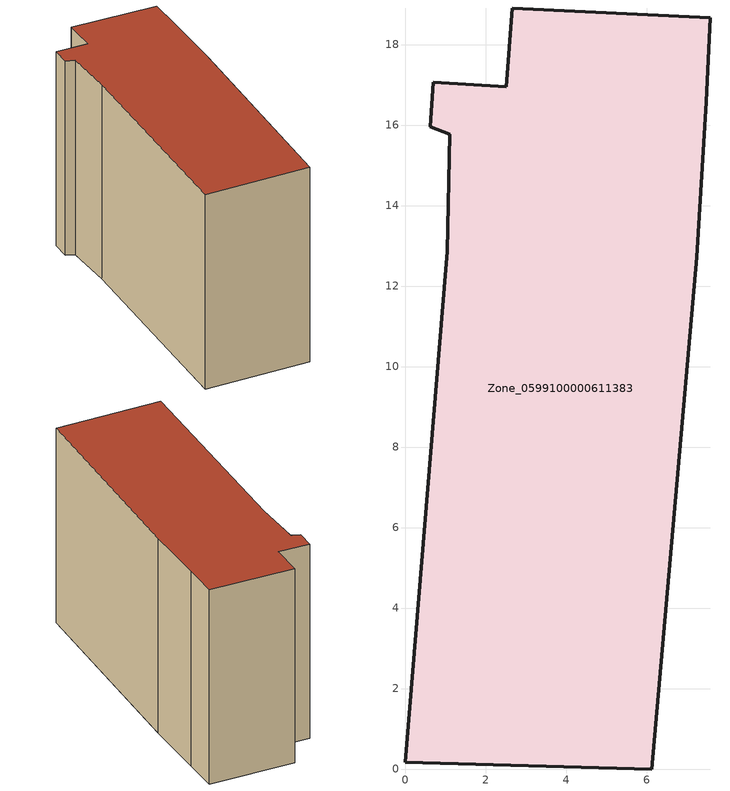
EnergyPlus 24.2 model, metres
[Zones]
Zone_0599100000611383
 floor ground (C_G): 1.11,15.77 0.62,15.96 0.7,17.06 2.51,16.96 2.65,18.91 7.58,18.67 7.48,16.58 7.24,12.72 6.12,0 0,0.17 1.04,12.87 z0
 wall outside (C_F): 7.48,16.58 7.58,18.67 2.65,18.91 2.51,16.96 0.7,17.06 0.62,15.96 1.11,15.77 1.04,12.87 0,0.17 6.12,0 7.24,12.72 7.48,16.58 z0:11.54
 roof outside (C_R): 6.12,0 7.24,12.72 7.48,16.58 7.58,18.67 2.65,18.91 2.51,16.96 0.7,17.06 0.62,15.96 1.11,15.77 1.04,12.87 0,0.17 z11.54
[BUILDING]
Pand.0599100000611383: North Axis=0; Terrain=City; Loads Convergence Tolerance Value=0.04; Temperature Convergence Tolerance Value=0.4; Solar Distribution=FullExterior; Maximum Number of Warmup Days=25; Minimum Number of Warmup Days=1
[Site:Location]
Rotterdam.The.Hague.AP_ZH_NLD Design_Conditions: Latitude=51.96; Longitude=4.45; Time Zone=1; Elevation=-4.5
[SITE:GROUNDTEMPERATURE:BUILDINGSURFACE]
18, 18, 18, 18, 18, 18, 18, 18, 18, 18, 18, 18
[MATERIAL] Thermal Absorptance=0.9; Solar Absorptance=0.7; Visible Absorptance=0.7
Name | Roughness | Thickness | Conductivity | Density | Specific Heat
G.TI.1946 | MediumSmooth | 0.15 | 1 | 540 | 1210
F.TI.1946 | Rough | 0.3 | 0.857143 | 1920 | 840
R.TI.1946 | MediumRough | 0.2 | 0.1 | 1500 | 1000
[CONSTRUCTION]
C_G: G.TI.1946
C_F: F.TI.1946
C_R: R.TI.1946
[ZONE]
Zone_0599100000611383: Type=1; Multiplier=1; Ceiling Height=Autocalculate; Volume=Autocalculate; Floor Area=autocalculate; Part of Total Floor Area=Yes
[ZONEINFILTRATION:DESIGNFLOWRATE]
Infil_Zone_0599100000611383: Zone or ZoneList or Space or SpaceList=Zone_0599100000611383; Schedule=AlwaysOn; Design Flow Rate Calculation Method=Flow/Area; Flow Rate per Floor Area=0.003; Constant Term Coefficient=1; Temperature Term Coefficient=0; Velocity Term Coefficient=0; Velocity Squared Term Coefficient=0
[HVACTEMPLATE:ZONE:IDEALLOADSAIRSYSTEM]
Zone_0599100000611383: Maximum Heating Supply Air Temperature=50; Minimum Cooling Supply Air Temperature=13; Maximum Heating Supply Air Humidity Ratio=0.0156; Minimum Cooling Supply Air Humidity Ratio=0.0077; Heating Limit=NoLimit; Cooling Limit=NoLimit; Dehumidification Control Type=ConstantSensibleHeatRatio; Cooling Sensible Heat Ratio=0.7; Dehumidification Setpoint=60; Humidification Control Type=None; Humidification Setpoint=30; Outdoor Air Method=None; Outdoor Air Flow Rate per Person=0.00944; Outdoor Air Flow Rate per Zone Floor Area=0; Outdoor Air Flow Rate per Zone=0; Demand Controlled Ventilation Type=None; Outdoor Air Economizer Type=NoEconomizer; Heat Recovery Type=None; Sensible Heat Recovery Effectiveness=0.7; Latent Heat Recovery Effectiveness=0.65
[ZONECONTROL:THERMOSTAT]
ThermostatControl_Zone_0599100000611383: Zone or ZoneList=Zone_0599100000611383; Control Type Schedule=DualSetpointControlType; Control 1=Thermostat_Zone_0599100000611383; Temperature Difference Between Cutout And Setpoint=0
[THERMOSTATSETPOINT:DUALSETPOINT]
Thermostat_Zone_0599100000611383: Heating Setpoint Temperature Schedule=HeatingSetpoint_Zone_0599100000611383; Cooling Setpoint Temperature Schedule=CoolingSetpoint_Zone_0599100000611383
[SCHEDULE:COMPACT]
HeatingSetpoint_Zone_0599100000611383: Through: 12/31, For: AllDays, Until: 24:00, 21
CoolingSetpoint_Zone_0599100000611383: Through: 12/31, For: AllDays, Until: 24:00, 24
DualSetpointControlType: Through: 12/31, For: AllDays, Until: 24:00, 4
AlwaysOn: Through: 12/31, For: AllDays, Until: 24:00, 1
